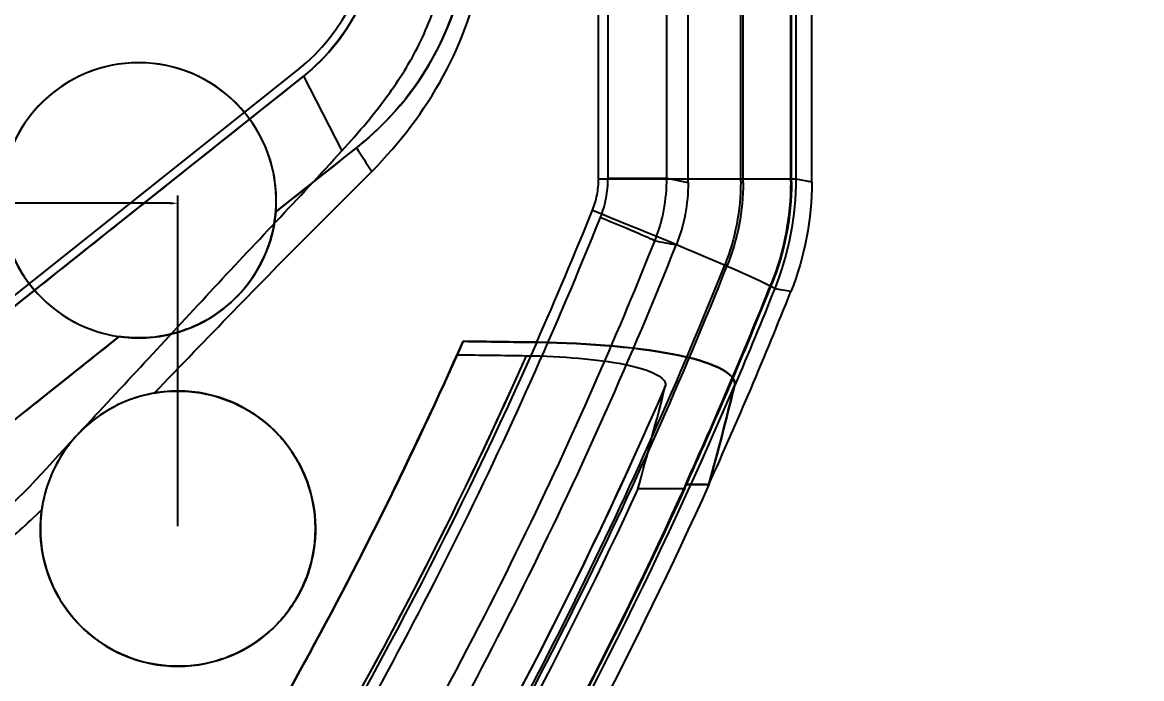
# Model space of a CAD drawing. Header units: inches. Extents: x -850 to 339, y -315 to 884.
# Drawn here: x 31.42 to 57.87, y 114.44 to 129.93 of the extents above; entities that cross this region are included whole.
import ezdxf
from ezdxf.lldxf.tags import DXFTag

# ---------------------------------------------------------------- set-up
doc = ezdxf.new("R2010")
doc.units = ezdxf.units.IN
doc.header["$MEASUREMENT"] = 0
doc.layers.add('SX$17', color=7, linetype='Continuous', true_color=0xffffff)
for name, color, linetype in [('VE001I441$0000000000011', 255, 'Continuous'), ('VE001I443$0000000000011', 255, 'Continuous'), ('VE001I444$0000000000011', 255, 'Continuous'), ('VE001I455$1000000100011', 255, 'Continuous'), ('VE001I456$1000000100011', 255, 'Continuous'), ('VE200I1001$1000000100011', 255, 'Continuous'), ('VE200I1002$1100101110011', 255, 'Continuous'), ('VE200I1004$1000000100011', 255, 'Continuous'), ('VE200I1012$0000000000011', 255, 'Continuous'), ('VE200I1013$0000000000011', 255, 'Continuous'), ('VE200I1034$0000000000011', 255, 'Continuous'), ('VE200I1064$0000000000011', 255, 'Continuous'), ('VE200I1065$0000000000011', 255, 'Continuous'), ('VE200I1068$0000000000011', 255, 'Continuous'), ('VE200I1069$0000000000011', 255, 'Continuous'), ('VE200I1094$1110101111111', 255, 'Continuous'), ('VE200I1095$1110101111111', 255, 'Continuous'), ('VE200I1109$0000000000011', 255, 'Continuous'), ('VE200I1110$0000000000011', 255, 'Continuous'), ('VE200I1112$0110101011111', 255, 'Continuous'), ('VE200I1113$0100101010011', 255, 'Continuous'), ('VE200I1115$0000000000011', 255, 'Continuous'), ('VE200I1179$0000000000011', 255, 'Continuous'), ('VE200I1180$0000000000011', 255, 'Continuous'), ('VE200I1181$0000000000011', 255, 'Continuous'), ('VE200I1182$0000000000111', 255, 'Continuous'), ('VE200I1186$0000000000011', 255, 'Continuous'), ('VE200I1187$0000000000111', 255, 'Continuous'), ('VE200I1298$1000000100011', 255, 'Continuous'), ('VE200I1299$1000000100011', 255, 'Continuous'), ('VE200I1313$0000000000011', 255, 'Continuous'), ('VE200I1314$0000000000011', 255, 'Continuous'), ('VE200I1315$1000000100011', 255, 'Continuous'), ('VE200I1316$0110101011111', 255, 'Continuous'), ('VE200I1317$0000000000011', 255, 'Continuous'), ('VE200I1318$1110101111111', 255, 'Continuous'), ('VE200I357$1100101100011', 255, 'Continuous'), ('VE200I358$1100111110011', 255, 'Continuous'), ('VE200I360$1110101111111', 255, 'Continuous'), ('VE200I366$0110101011111', 255, 'Continuous'), ('VE200I372$1110111111111', 255, 'Continuous'), ('VE200I373$1110101111111', 255, 'Continuous'), ('VE200I374$1110101111111', 255, 'Continuous'), ('VE200I376$0000000000011', 255, 'Continuous'), ('VE200I387$0000000000011', 255, 'Continuous'), ('VE200I395$1110101111111', 255, 'Continuous'), ('VE200I396$0000000000011', 255, 'Continuous'), ('VE200I397$0110101011111', 255, 'Continuous'), ('VE200I398$0000000000011', 255, 'Continuous'), ('VE200I399$0000000000011', 255, 'Continuous'), ('VE200I401$0000000000011', 255, 'Continuous'), ('VE200I404$0000000000011', 255, 'Continuous'), ('VE200I405$0000000000011', 255, 'Continuous'), ('VE200I407$0000000000011', 255, 'Continuous'), ('VE200I408$0000000000011', 255, 'Continuous'), ('VE200I410$0000000000011', 255, 'Continuous'), ('VE200I477$0000000000011', 255, 'Continuous'), ('VE200I478$0000000000011', 255, 'Continuous'), ('VE200I479$0000000000011', 255, 'Continuous'), ('VE200I488$0000000000011', 255, 'Continuous'), ('VE200I489$0000000000011', 255, 'Continuous'), ('VE200I490$0000000000011', 255, 'Continuous'), ('VE200I525$1000000100011', 255, 'Continuous'), ('VE200I526$0000000000011', 255, 'Continuous'), ('VE200I538$0000000000011', 255, 'Continuous'), ('VE200I599$1100101110011', 255, 'Continuous'), ('VE200I617$1010001111111', 255, 'Continuous'), ('VE200I618$1110101111111', 255, 'Continuous'), ('VE200I619$1110101111111', 255, 'Continuous'), ('VE200I620$1110101111111', 255, 'Continuous'), ('VE200I621$1100101110011', 255, 'Continuous'), ('VE200I654$0000000000011', 255, 'Continuous'), ('VE200I655$0000000000011', 255, 'Continuous'), ('VE200I658$1110101111111', 255, 'Continuous'), ('VE200I659$1110101111111', 255, 'Continuous'), ('VE200I660$1110101111111', 255, 'Continuous'), ('VE200I661$1110101111111', 255, 'Continuous'), ('VE200I667$1100101110011', 255, 'Continuous'), ('VE200I674$0000000000011', 255, 'Continuous'), ('VE200I675$0000000000011', 255, 'Continuous'), ('VE200I679$0110101011111', 255, 'Continuous'), ('VE200I680$1000000100011', 255, 'Continuous'), ('VE200I681$1000000100011', 255, 'Continuous'), ('VE200I682$0110101011111', 255, 'Continuous'), ('VE200I683$0110101011111', 255, 'Continuous'), ('VE200I733$1100101110011', 255, 'Continuous'), ('VE200I734$1000000100011', 255, 'Continuous'), ('VE200I736$1100101110011', 255, 'Continuous'), ('VE200I737$0000000000011', 255, 'Continuous'), ('VE200I738$0000000000011', 255, 'Continuous'), ('VE200I754$0000000000011', 255, 'Continuous'), ('VE200I755$0000000000011', 255, 'Continuous'), ('VE200I756$0000000000011', 255, 'Continuous'), ('VE200I810$0000000000011', 255, 'Continuous'), ('VE200I845$0110101011111', 255, 'Continuous'), ('VE200I846$0110101011111', 255, 'Continuous'), ('VE200I851$0110101011111', 255, 'Continuous'), ('VE200I852$0100101010011', 255, 'Continuous'), ('VE200I854$0000000000011', 255, 'Continuous'), ('VE200I880$0000000000011', 255, 'Continuous'), ('VE200I881$0000000000011', 255, 'Continuous'), ('VE200I885$0110101011111', 255, 'Continuous'), ('VE200I888$0000000000011', 255, 'Continuous'), ('VE200I899$0000000000011', 255, 'Continuous'), ('VE200I900$0000000000011', 255, 'Continuous'), ('VE200I901$0000000000011', 255, 'Continuous'), ('VE200I902$0000000000011', 255, 'Continuous'), ('VE200I960$1110101111111', 255, 'Continuous'), ('VE200I961$1110101111111', 255, 'Continuous'), ('VE200I962$1100101110011', 255, 'Continuous'), ('VE200I964$1100101110011', 255, 'Continuous')]:
    doc.layers.add(name, color=color, linetype=linetype)
tags = doc.linetypes.add('HIDDEN', pattern=[0.5, 0.25, -0.25]).pattern_tags.tags
tags[6:7] = [DXFTag(74, 4), DXFTag(75, 0), DXFTag(340, '0'), DXFTag(46, 0.0), DXFTag(50, 0.0), DXFTag(44, 0.0), DXFTag(45, 0.0)]
tags[4:5] = [DXFTag(74, 4), DXFTag(75, 0), DXFTag(340, '0'), DXFTag(46, 0.0), DXFTag(50, 0.0), DXFTag(44, 0.0), DXFTag(45, 0.0)]
doc.dimstyles.get("Standard").update_dxf_attribs({"dimtxt": 5, "dimasz": 0.18, "dimexe": 0.18, "dimexo": 0.0625, "dimgap": 0.09, "dimtad": 0, "dimtih": 1, "dimtoh": 1, "dimzin": 0, "dimdsep": 46, "dimtxsty": 'Standard', "dimcen": 0.09, "dimclrt": 3, "dimadec": 0, "dimazin": 0, "dimtfac": 1, "dimtofl": 0, "dimtmove": 0, "dimatfit": 3, "dimfxl": 0, "dimtolj": 1, "dimtzin": 0, "dimarcsym": 0})

# ---------------------------------------------------------------- blocks, each defined once
blk = doc.blocks.new('*D5')
at = {"color": 0, "lineweight": -2}
for p, q in [((0.062, 203.725), (74.09, 203.725)), ((73.91, 203.545), (73.91, 104.597)), ((73.91, 0.47), (73.91, 99.417)), ((0.062, 0.29), (74.09, 0.29))]:
    blk.add_line(p, q, dxfattribs=at)
at = {"color": 0}
for points in [[(73.88, 203.545), (73.94, 203.545), (73.91, 203.725)], [(73.88, 0.47), (73.94, 0.47), (73.91, 0.29)]]:
    blk.add_solid(points, dxfattribs=at)
at = {"layer": 'Defpoints', "color": 0}
for p in [(0, 203.725, 8.3), (0, 0.29, 8.3), (73.91, 0.29)]:
    blk.add_point(p, dxfattribs=at)
at = {"color": 3, "insert": (73.91, 102.007), "char_height": 5, "attachment_point": 5}
blk.add_mtext('\\A1;203.43', dxfattribs=at)
blk = doc.blocks.new('*D19')
at = {"color": 0, "lineweight": -2}
for p, q in [((-35.1, 118.039), (-35.1, 125.842)), ((-34.92, 125.662), (-9.257, 125.662)), ((34.92, 125.662), (9.257, 125.662)), ((35.1, 118.039), (35.1, 125.842))]:
    blk.add_line(p, q, dxfattribs=at)
at = {"color": 0}
for points in [[(-34.92, 125.692), (-34.92, 125.632), (-35.1, 125.662)], [(34.92, 125.692), (34.92, 125.632), (35.1, 125.662)]]:
    blk.add_solid(points, dxfattribs=at)
at = {"layer": 'Defpoints', "color": 0}
for p in [(35.1, 125.662), (-35.1, 117.977, 1.3), (35.1, 117.977, 1.3)]:
    blk.add_point(p, dxfattribs=at)
at = {"color": 3, "insert": (0, 125.662), "char_height": 5, "attachment_point": 5}
blk.add_mtext('\\A1;70.20', dxfattribs=at)

msp = doc.modelspace()

# ---------------------------------------------------------------- linework, layer by layer
at = {"layer": 'SX$17', "color": 9, "linetype": 'HIDDEN'}
msp.add_line((31.85, 117.977, 14.941), (31.85, 117.977, 1.3), dxfattribs=at)
at = {"layer": 'VE001I441$0000000000011', "color": 21}
msp.add_line((28.655, 121.432, 13.1), (37.926, 128.806, 13.1), dxfattribs=at)
at = {"layer": 'VE001I443$0000000000011', "color": 21}
msp.add_arc((35, 132.484, 13.1), 4.7, 308.5, 360, dxfattribs=at)
at = {"layer": 'VE001I444$0000000000011', "color": 21}
msp.add_line((37.926, 128.806, 14.8), (37.926, 128.806, 13.1), dxfattribs=at)
at = {"layer": 'VE001I455$1000000100011', "color": 21}
msp.add_line((28.655, 121.432, 14.8), (37.926, 128.806, 14.8), dxfattribs=at)
at = {"layer": 'VE001I456$1000000100011', "color": 21}
msp.add_arc((35, 132.484, 14.8), 4.7, 308.5, 360, dxfattribs=at)
at = {"layer": 'VE200I1001$1000000100011', "color": 9}
msp.add_line((38.066, 128.661, 14.494), (38.977, 126.902, 16.569), dxfattribs=at)
at = {"layer": 'VE200I1002$1100101110011', "color": 9}
msp.add_open_spline([(38.977, 126.902, 16.569), (39.375, 127.339, 16.546), (39.76, 127.791, 16.523), (40.104, 128.272, 16.502), (40.381, 128.659, 16.486), (40.632, 129.067, 16.471), (40.838, 129.496, 16.458), (41.052, 129.939, 16.445), (41.218, 130.408, 16.435), (41.34, 130.886, 16.427)], degree=3, knots=[0, 0, 0, 0, 0.378906, 0.378906, 0.378906, 0.683853, 0.683853, 0.683853, 1, 1, 1, 1], dxfattribs=at)
at = {"layer": 'VE200I1004$1000000100011', "color": 9}
msp.add_open_spline([(39.9, 132.484, 14.462), (39.9, 131.006, 14.47), (39.213, 129.578, 14.476), (38.058, 128.656, 14.493)], degree=3, dxfattribs=at)
at = {"layer": 'VE200I1012$0000000000011', "color": 9}
msp.add_line((28.78, 121.275, 13.1), (38.05, 128.65, 13.1), dxfattribs=at)
at = {"layer": 'VE200I1013$0000000000011', "color": 9}
msp.add_arc((35, 132.484, 13.1), 4.9, 308.5, 360, dxfattribs=at)
at = {"layer": 'VE200I1034$0000000000011', "color": 9}
msp.add_line((38.05, 128.65, 13.1), (38.05, 128.65, 14.493), dxfattribs=at)
at = {"layer": 'VE200I1064$0000000000011', "color": 9}
msp.add_open_spline([(41.972, 131.854, 13.917), (41.8, 129.952, 13.908), (40.832, 128.169, 13.904), (39.334, 126.987, 13.811)], degree=3, dxfattribs=at)
at = {"layer": 'VE200I1065$0000000000011', "color": 9}
msp.add_arc((35, 132.484, 11.1), 7, 308.5, 360, dxfattribs=at)
at = {"layer": 'VE200I1068$0000000000011', "color": 9}
msp.add_open_spline([(33.71, 122.514, 13.61), (32.502, 121.553, 13.576), (31.295, 120.593, 13.524), (30.087, 119.632, 13.539)], degree=3, dxfattribs=at)
at = {"layer": 'VE200I1069$0000000000011', "color": 9}
msp.add_line((30.087, 119.632, 11.1), (33.71, 122.514, 11.1), dxfattribs=at)
at = {"layer": 'VE200I1094$1110101111111', "color": 9, "extrusion": (0.371739, 0.928004, -0.024887)}
msp.add_arc((5.3, 14.518, 132.751), 5, 93.5551, 177.9994, dxfattribs=at)
at = {"layer": 'VE200I1095$1110101111111', "color": 9, "extrusion": (0, 1, 0)}
msp.add_arc((-44.706, 11.2, 126.241), 5, 93.8424, 178, dxfattribs=at)
at = {"layer": 'VE200I1109$0000000000011', "color": 9, "extrusion": (0, 1, 0)}
msp.add_arc((-45.155, 12.674, 126.251), 1.5, 93.8723, 178, dxfattribs=at)
at = {"layer": 'VE200I1110$0000000000011', "color": 9, "extrusion": (-0.371832, -0.927961, 0.025068)}
msp.add_arc((-4.865, 16.017, -132.701), 1.5, 2.0006, 86.4201, dxfattribs=at)
at = {"layer": 'VE200I1112$0110101011111', "color": 9}
msp.add_line((49.582, 126.168, 0.5), (49.6, 126.165), dxfattribs=at)
at = {"layer": 'VE200I1113$0100101010011', "color": 9}
msp.add_line((49.6, 126.165), (49.6, 186.676), dxfattribs=at)
at = {"layer": 'VE200I1115$0000000000011', "color": 9, "extrusion": (0, 0, -1)}
msp.add_ellipse((43.078, 126.17, 0.5), major_axis=(6.387, -1.226), ratio=0.999368, start_param=6.093597, end_param=6.472785, dxfattribs=at)
at = {"layer": 'VE200I1179$0000000000011', "color": 9}
msp.add_line((37.41, 125.457, 11.1), (37.41, 125.457, 13.734), dxfattribs=at)
at = {"layer": 'VE200I1180$0000000000011', "color": 9}
msp.add_open_spline([(37.41, 125.457, 13.733), (37.385, 125.16, 13.932), (37.317, 124.847, 14.11), (37.195, 124.539, 14.246), (37.097, 124.289, 14.357), (36.96, 124.037, 14.441), (36.79, 123.806, 14.49), (36.62, 123.574, 14.539), (36.411, 123.357, 14.553), (36.182, 123.177, 14.533), (35.967, 123.008, 14.514), (35.729, 122.866, 14.466), (35.486, 122.758, 14.396), (35.223, 122.642, 14.321), (34.949, 122.563, 14.219), (34.679, 122.521, 14.102), (34.35, 122.469, 13.959), (34.021, 122.469, 13.791), (33.71, 122.514, 13.61)], degree=3, knots=[0, 0, 0, 0, 0.191116, 0.191116, 0.191116, 0.346412, 0.346412, 0.346412, 0.502432, 0.502432, 0.502432, 0.648655, 0.648655, 0.648655, 0.806774, 0.806774, 0.806774, 1, 1, 1, 1], dxfattribs=at)
at = {"layer": 'VE200I1181$0000000000011', "color": 9}
msp.add_line((33.71, 122.514, 13.61), (33.71, 122.514, 11.1), dxfattribs=at)
at = {"layer": 'VE200I1182$0000000000111', "color": 9, "extrusion": (0, 0, -1)}
msp.add_circle((-34.172, 125.731, -2.7), 3.25, dxfattribs=at)
at = {"layer": 'VE200I1186$0000000000011', "color": 9}
msp.add_open_spline([(34.538, 121.178, 14.809), (34.897, 121.241, 14.791), (35.272, 121.242, 14.771), (35.631, 121.183, 14.752), (35.99, 121.123, 14.733), (36.344, 121.001, 14.714), (36.664, 120.826, 14.696), (36.983, 120.65, 14.679), (37.277, 120.417, 14.662), (37.52, 120.146, 14.649), (37.763, 119.875, 14.635), (37.962, 119.558, 14.624), (38.102, 119.222, 14.616), (38.241, 118.886, 14.608), (38.325, 118.521, 14.603), (38.345, 118.158, 14.602), (38.365, 117.796, 14.601), (38.323, 117.424, 14.603), (38.223, 117.075, 14.609), (38.122, 116.726, 14.615), (37.96, 116.39, 14.624), (37.749, 116.094, 14.636), (37.539, 115.798, 14.648), (37.275, 115.534, 14.663), (36.978, 115.324, 14.679), (36.681, 115.114, 14.695), (36.344, 114.952, 14.714), (35.995, 114.852, 14.733), (35.645, 114.752, 14.751), (35.273, 114.711, 14.771), (34.909, 114.732, 14.79), (34.546, 114.754, 14.809), (34.181, 114.838, 14.828), (33.845, 114.979, 14.845), (33.509, 115.12, 14.862), (33.192, 115.32, 14.878), (32.922, 115.565, 14.891), (32.652, 115.808, 14.904), (32.42, 116.103, 14.915), (32.246, 116.422, 14.924), (32.072, 116.742, 14.932), (31.951, 117.096, 14.938), (31.892, 117.455, 14.941), (31.84, 117.775, 14.943), (31.836, 118.107, 14.943), (31.882, 118.428, 14.941)], degree=3, knots=[0, 0, 0, 0, 0.067273, 0.067273, 0.067273, 0.134546, 0.134546, 0.134546, 0.201809, 0.201809, 0.201809, 0.268998, 0.268998, 0.268998, 0.336083, 0.336083, 0.336083, 0.403085, 0.403085, 0.403085, 0.470071, 0.470071, 0.470071, 0.537114, 0.537114, 0.537114, 0.60426, 0.60426, 0.60426, 0.671498, 0.671498, 0.671498, 0.738775, 0.738775, 0.738775, 0.806028, 0.806028, 0.806028, 0.873212, 0.873212, 0.873212, 0.940315, 0.940315, 0.940315, 1, 1, 1, 1], dxfattribs=at)
at = {"layer": 'VE200I1187$0000000000111', "color": 9, "extrusion": (0, 0, -1)}
msp.add_circle((-35.1, 117.977, -1.3), 3.25, dxfattribs=at)
at = {"layer": 'VE200I1298$1000000100011', "color": 9, "extrusion": (0, -0.978148, 0.207912)}
msp.add_ellipse((-51.985, 147.118, 132.672), major_axis=(0, -103.23, -485.66), ratio=0.205087, start_param=1.294101, end_param=1.318439, dxfattribs=at)
at = {"layer": 'VE200I1299$1000000100011', "color": 9}
msp.add_open_spline([(46.617, 121.342, 11.408), (45.14, 117.941, 11.502), (43.009, 113.469, 11.634), (39.795, 108.201, 11.806)], degree=3, dxfattribs=at)
at = {"layer": 'VE200I1313$0000000000011', "color": 9, "extrusion": (0, 0.978148, -0.207912)}
msp.add_ellipse((-51.985, 164.077, 212.461), major_axis=(0, 102.664, 482.997), ratio=0.207912, start_param=1.988795, end_param=1.992183, dxfattribs=at)
at = {"layer": 'VE200I1314$0000000000011', "color": 9, "extrusion": (0, 0.978148, -0.207912)}
msp.add_ellipse((0, -20.186, -654.429), major_axis=(0, -142.547, -670.629), ratio=0.978148, start_param=3.203811, end_param=3.206264, dxfattribs=at)
at = {"layer": 'VE200I1315$1000000100011', "color": 9}
msp.add_open_spline([(43.34, 122.063, 14.798), (43.76, 122.057, 14.771), (44.182, 122.037, 14.678), (44.57, 122.004, 14.519), (44.96, 121.97, 14.36), (45.328, 121.921, 14.129), (45.633, 121.86, 13.843), (45.914, 121.804, 13.58), (46.15, 121.737, 13.263), (46.316, 121.663, 12.919), (46.47, 121.596, 12.601), (46.569, 121.522, 12.251), (46.605, 121.447, 11.901), (46.622, 121.412, 11.738), (46.626, 121.377, 11.573), (46.617, 121.342, 11.408)], degree=3, knots=[0, 0, 0, 0, 0.23934, 0.23934, 0.23934, 0.480027, 0.480027, 0.480027, 0.701279, 0.701279, 0.701279, 0.905705, 0.905705, 0.905705, 1, 1, 1, 1], dxfattribs=at)
at = {"layer": 'VE200I1316$0110101011111', "color": 9, "extrusion": (0, -0.978148, 0.207912)}
msp.add_ellipse((-51.985, 146.949, 131.877), major_axis=(0, -104.259, -490.498), ratio=0.205087, start_param=1.298584, end_param=1.299642, dxfattribs=at)
at = {"layer": 'VE200I1317$0000000000011', "color": 9}
msp.add_line((47.099, 119.024, 0.5), (47.649, 119.024, 0.5), dxfattribs=at)
at = {"layer": 'VE200I1318$1110101111111', "color": 9, "extrusion": (0, -0.978148, 0.207912)}
msp.add_ellipse((-51.985, 146.864, 131.48), major_axis=(0, -104.773, -492.917), ratio=0.205087, start_param=1.301842, end_param=1.324803, dxfattribs=at)
at = {"layer": 'VE200I357$1100101100011', "color": 30, "extrusion": (0, -0.978148, 0.207912)}
msp.add_ellipse((0, -20.186, -654.429), major_axis=(0, -142.865, -672.129), ratio=0.978148, start_param=3.076712, end_param=3.079302, dxfattribs=at)
at = {"layer": 'VE200I358$1100111110011', "color": 30}
msp.add_open_spline([(41.84, 122.403, 16.396), (39.462, 117.049, 16.545), (36.647, 111.936, 16.708), (33.394, 107.065, 16.87)], degree=3, dxfattribs=at)
at = {"layer": 'VE200I360$1110101111111', "color": 30, "extrusion": (0, 0, -1)}
msp.add_arc((51.985, 164.077, -0.5), 109.347, 204.33213, 210.97741, dxfattribs=at)
at = {"layer": 'VE200I366$0110101011111', "color": 30, "extrusion": (0, 0, -1)}
msp.add_arc((51.985, 164.077), 108.864, 204.50855, 210.97508, dxfattribs=at)
at = {"layer": 'VE200I372$1110111111111', "color": 30}
msp.add_open_spline([(48.253, 121.35, 11.445), (48.318, 121.614, 12.688), (47.837, 121.879, 13.931), (46.084, 122.253, 15.691), (44.846, 122.362, 16.203), (43.578, 122.379, 16.286)], degree=3, knots=[0, 0, 0, 0, 0.5, 0.5, 1, 1, 1, 1], dxfattribs=at)
at = {"layer": 'VE200I373$1110101111111', "color": 30}
msp.add_open_spline([(43.578, 122.379, 16.286), (41.768, 118.287, 16.403), (39.698, 114.322, 16.531), (37.369, 110.487, 16.66)], degree=3, dxfattribs=at)
at = {"layer": 'VE200I374$1110101111111', "color": 30}
msp.add_open_spline([(41.372, 107.911, 11.843), (43.979, 112.234, 11.704), (46.272, 116.715, 11.569), (48.253, 121.35, 11.445)], degree=3, dxfattribs=at)
at = {"layer": 'VE200I376$0000000000011', "color": 30, "extrusion": (0, 0, -1)}
msp.add_arc((51.985, 164.077, -0.5), 108.846, 204.45127, 210.9775, dxfattribs=at)
at = {"layer": 'VE200I387$0000000000011', "color": 30, "extrusion": (0, 0, -1)}
msp.add_arc((51.985, 164.077), 107.863, 204.75111, 211.33366, dxfattribs=at)
at = {"layer": 'VE200I395$1110101111111', "color": 30, "extrusion": (0, 0.978148, -0.207912)}
msp.add_ellipse((-51.985, 146.864, 131.48), major_axis=(0, -104.773, -492.917), ratio=0.205087, start_param=4.958382, end_param=4.981343, dxfattribs=at)
at = {"layer": 'VE200I396$0000000000011', "color": 30}
msp.add_line((47.649, 119.024, 0.5), (47.099, 119.024, 0.5), dxfattribs=at)
at = {"layer": 'VE200I397$0110101011111', "color": 30, "extrusion": (0, 0.978148, -0.207912)}
msp.add_ellipse((-51.985, 146.949, 131.877), major_axis=(0, -104.259, -490.498), ratio=0.205087, start_param=4.983544, end_param=4.984602, dxfattribs=at)
at = {"layer": 'VE200I398$0000000000011', "color": 30}
msp.add_line((47.07, 118.918), (45.97, 118.918), dxfattribs=at)
at = {"layer": 'VE200I399$0000000000011', "color": 30, "extrusion": (0, -0.978148, 0.207912)}
msp.add_ellipse((-51.985, 147.118, 132.672), major_axis=(0, -103.23, -485.66), ratio=0.205087, start_param=1.294101, end_param=1.318439, dxfattribs=at)
at = {"layer": 'VE200I401$0000000000011', "color": 30, "extrusion": (0, 0.978148, -0.207912)}
msp.add_ellipse((0, -20.186, -654.429), major_axis=(0, -142.547, -670.629), ratio=0.978148, start_param=3.203811, end_param=3.206264, dxfattribs=at)
at = {"layer": 'VE200I404$0000000000011', "color": 30, "extrusion": (0, 0.978148, -0.207912)}
msp.add_ellipse((-51.985, 164.077, 212.461), major_axis=(0, 102.664, 482.997), ratio=0.207912, start_param=1.988795, end_param=1.992183, dxfattribs=at)
at = {"layer": 'VE200I405$0000000000011', "color": 30}
msp.add_open_spline([(41.699, 122.085, 14.902), (39.35, 116.846, 15.049), (36.582, 111.839, 15.209), (33.394, 107.065, 15.368)], degree=3, dxfattribs=at)
at = {"layer": 'VE200I407$0000000000011', "color": 30}
msp.add_open_spline([(43.34, 122.063, 14.798), (43.76, 122.057, 14.771), (44.182, 122.037, 14.678), (44.57, 122.004, 14.519), (44.96, 121.97, 14.36), (45.328, 121.921, 14.129), (45.633, 121.86, 13.843), (45.914, 121.804, 13.58), (46.15, 121.737, 13.263), (46.316, 121.663, 12.919), (46.47, 121.596, 12.601), (46.569, 121.522, 12.251), (46.605, 121.447, 11.901), (46.622, 121.412, 11.738), (46.626, 121.377, 11.573), (46.617, 121.342, 11.408)], degree=3, knots=[0, 0, 0, 0, 0.23934, 0.23934, 0.23934, 0.480027, 0.480027, 0.480027, 0.701279, 0.701279, 0.701279, 0.905705, 0.905705, 0.905705, 1, 1, 1, 1], dxfattribs=at)
at = {"layer": 'VE200I408$0000000000011', "color": 30}
msp.add_open_spline([(46.617, 121.342, 11.408), (44.66, 116.836, 11.532), (42.389, 112.453, 11.667), (39.795, 108.201, 11.806)], degree=3, dxfattribs=at)
at = {"layer": 'VE200I410$0000000000011', "color": 30}
msp.add_open_spline([(37, 110.02, 15.179), (39.394, 113.922, 15.046), (41.504, 117.938, 14.917), (43.34, 122.063, 14.798)], degree=3, dxfattribs=at)
at = {"layer": 'VE200I477$0000000000011', "color": 9}
msp.add_open_spline([(30.816, 117.489, 14.991), (31.192, 117.776, 14.974), (31.544, 118.096, 14.957), (31.882, 118.428, 14.941)], degree=3, dxfattribs=at)
at = {"layer": 'VE200I478$0000000000011', "color": 9}
msp.add_open_spline([(34.538, 121.178, 14.809), (35.783, 122.466, 14.745), (37.025, 123.758, 14.678), (38.293, 125.024, 14.605), (38.757, 125.486, 14.578), (39.222, 125.948, 14.551), (39.681, 126.415, 14.524)], degree=3, knots=[0, 0, 0, 0, 0.732184, 0.732184, 0.732184, 1, 1, 1, 1], dxfattribs=at)
at = {"layer": 'VE200I479$0000000000011', "color": 9}
msp.add_open_spline([(39.681, 126.415, 14.524), (41.007, 127.76, 14.445), (41.996, 129.44, 14.383), (42.281, 131.311, 14.365)], degree=3, dxfattribs=at)
at = {"layer": 'VE200I488$0000000000011', "color": 9}
msp.add_line((45.256, 135.898, 14.17), (45.256, 126.251, 14.17), dxfattribs=at)
at = {"layer": 'VE200I489$0000000000011', "color": 9}
msp.add_open_spline([(45.256, 126.251, 14.17), (45.256, 126.172, 14.17), (45.248, 126.014, 14.171), (45.215, 125.778, 14.173), (45.158, 125.547, 14.177), (45.106, 125.398, 14.18), (45.077, 125.324, 14.182)], degree=3, dxfattribs=at)
at = {"layer": 'VE200I490$0000000000011', "color": 9}
msp.add_open_spline([(45.077, 125.324, 14.182), (42.977, 120.097, 14.324), (40.47, 115.07, 14.483), (37.552, 110.245, 14.647)], degree=3, dxfattribs=at)
at = {"layer": 'VE200I525$1000000100011', "color": 9}
msp.add_open_spline([(37, 110.02, 15.179), (39.379, 113.897, 15.047), (41.492, 117.912, 14.918), (43.34, 122.063, 14.798)], degree=3, dxfattribs=at)
at = {"layer": 'VE200I526$0000000000011', "color": 9}
msp.add_open_spline([(41.699, 122.085, 14.902), (39.35, 116.846, 15.049), (36.582, 111.839, 15.209), (33.394, 107.065, 15.368)], degree=3, dxfattribs=at)
at = {"layer": 'VE200I538$0000000000011', "color": 9}
msp.add_line((46.654, 126.251, 12.726), (46.654, 135.923, 12.726), dxfattribs=at)
at = {"layer": 'VE200I599$1100101110011', "color": 9}
msp.add_line((45.041, 126.241, 16.189), (45.041, 186.329, 16.189), dxfattribs=at)
at = {"layer": 'VE200I617$1010001111111', "color": 9}
msp.add_open_spline([(33.394, 107.065, 16.87), (36.647, 111.936, 16.708), (39.462, 117.049, 16.545), (41.84, 122.403, 16.396)], degree=3, dxfattribs=at)
at = {"layer": 'VE200I618$1110101111111', "color": 9, "extrusion": (0, 0.978148, -0.207912)}
msp.add_ellipse((0, -20.186, -654.429), major_axis=(0, -142.865, -672.129), ratio=0.978148, start_param=3.203883, end_param=3.206473, dxfattribs=at)
at = {"layer": 'VE200I619$1110101111111', "color": 9}
msp.add_open_spline([(43.578, 122.379, 16.286), (44.034, 123.412, 16.256), (44.474, 124.453, 16.227), (44.897, 125.5, 16.199)], degree=3, dxfattribs=at)
at = {"layer": 'VE200I620$1110101111111', "color": 9}
msp.add_open_spline([(44.897, 125.5, 16.199), (44.92, 125.559, 16.197), (44.962, 125.678, 16.194), (45.007, 125.863, 16.191), (45.034, 126.051, 16.19), (45.041, 126.178, 16.189), (45.041, 126.241, 16.189)], degree=3, dxfattribs=at)
at = {"layer": 'VE200I621$1100101110011', "color": 9}
msp.add_open_spline([(32.758, 120.23, 16.901), (32.733, 120.203, 16.902), (32.708, 120.176, 16.904), (32.683, 120.15, 16.905)], degree=3, dxfattribs=at)
at = {"layer": 'VE200I654$0000000000011', "color": 9}
msp.add_arc((-51.985, 164.077, 0.5), 108.846, 335.54873, 338.26072, dxfattribs=at)
at = {"layer": 'VE200I655$0000000000011', "color": 9}
msp.add_line((49.582, 126.168, 0.5), (49.582, 186.66, 0.5), dxfattribs=at)
at = {"layer": 'VE200I658$1110101111111', "color": 9, "extrusion": (0, 0, -1)}
msp.add_ellipse((43.078, 126.17, 0.5), major_axis=(6.879, -1.323), ratio=0.999368, start_param=6.093352, end_param=6.472532, dxfattribs=at)
at = {"layer": 'VE200I659$1110101111111', "color": 9}
msp.add_arc((-51.985, 164.077, 0.5), 109.347, 335.66787, 338.26078, dxfattribs=at)
at = {"layer": 'VE200I660$1110101111111', "color": 9}
msp.add_open_spline([(49.585, 123.577, 0.5), (49.458, 123.6, 4.128), (49.33, 123.623, 7.756), (49.203, 123.646, 11.384)], degree=3, dxfattribs=at)
at = {"layer": 'VE200I661$1110101111111', "color": 9}
msp.add_open_spline([(49.203, 123.646, 11.384), (48.901, 122.892, 11.404), (48.585, 122.126, 11.424), (48.253, 121.35, 11.445)], degree=3, dxfattribs=at)
at = {"layer": 'VE200I667$1100101110011', "color": 9}
msp.add_open_spline([(43.578, 122.379, 16.286), (44.847, 122.362, 16.203), (46.068, 122.256, 15.705), (47.843, 121.878, 13.927), (48.319, 121.615, 12.69), (48.253, 121.35, 11.445)], degree=3, knots=[0, 0, 0, 0, 0.5, 0.5, 1, 1, 1, 1], dxfattribs=at)
at = {"layer": 'VE200I674$0000000000011', "color": 9}
msp.add_arc((-51.985, 164.077), 107.663, 329.02471, 338.26244, dxfattribs=at)
at = {"layer": 'VE200I675$0000000000011', "color": 9}
msp.add_line((48.399, 126.165), (48.399, 186.674), dxfattribs=at)
at = {"layer": 'VE200I679$0110101011111', "color": 9, "extrusion": (0, 0, -1)}
msp.add_ellipse((43.096, 126.167), major_axis=(6.387, -1.226), ratio=0.999368, start_param=6.093597, end_param=6.472752, dxfattribs=at)
at = {"layer": 'VE200I680$1000000100011', "color": 9}
msp.add_line((47.07, 118.918), (45.97, 118.918), dxfattribs=at)
at = {"layer": 'VE200I681$1000000100011', "color": 9, "extrusion": (0, 0, -1)}
msp.add_arc((51.985, 164.077), 107.863, 204.75111, 211.33366, dxfattribs=at)
at = {"layer": 'VE200I682$0110101011111', "color": 9}
msp.add_arc((-51.985, 164.077), 108.864, 335.49145, 338.26259, dxfattribs=at)
at = {"layer": 'VE200I683$0110101011111', "color": 9}
msp.add_open_spline([(49.138, 123.759), (49.132, 123.76, 0.167), (49.126, 123.761, 0.333), (49.12, 123.762, 0.5)], degree=3, dxfattribs=at)
at = {"layer": 'VE200I733$1100101110011', "color": 9}
msp.add_open_spline([(32.758, 120.23, 16.901), (33.793, 121.343, 16.851), (34.831, 122.454, 16.798), (35.863, 123.57, 16.743), (36.896, 124.685, 16.687), (37.953, 125.779, 16.628), (38.977, 126.902, 16.569)], degree=3, knots=[0, 0, 0, 0, 0.499995, 0.499995, 0.499995, 1, 1, 1, 1], dxfattribs=at)
at = {"layer": 'VE200I734$1000000100011', "color": 9}
msp.add_open_spline([(38.058, 128.656, 14.493), (36.513, 127.427, 14.508), (34.968, 126.198, 14.514), (33.423, 124.969, 14.52), (31.878, 123.74, 14.527), (30.333, 122.511, 14.536), (28.789, 121.282, 14.532)], degree=3, knots=[0, 0, 0, 0, 0.499997, 0.499997, 0.499997, 1, 1, 1, 1], dxfattribs=at)
at = {"layer": 'VE200I736$1100101110011', "color": 9}
msp.add_open_spline([(30.426, 117.924, 17.011), (31.283, 118.559, 16.972), (31.963, 119.375, 16.94), (32.683, 120.15, 16.905)], degree=3, dxfattribs=at)
at = {"layer": 'VE200I737$0000000000011', "color": 9}
msp.add_open_spline([(34.538, 121.178, 14.809), (34.252, 121.128, 14.684), (33.958, 121.035, 14.583), (33.68, 120.9, 14.517), (33.401, 120.765, 14.45), (33.131, 120.582, 14.416), (32.898, 120.367, 14.417), (32.681, 120.167, 14.419), (32.489, 119.934, 14.45), (32.336, 119.687, 14.506), (32.18, 119.434, 14.563), (32.06, 119.161, 14.648), (31.98, 118.888, 14.751), (31.936, 118.735, 14.809), (31.903, 118.581, 14.872), (31.882, 118.428, 14.941)], degree=3, knots=[0, 0, 0, 0, 0.226032, 0.226032, 0.226032, 0.453353, 0.453353, 0.453353, 0.664289, 0.664289, 0.664289, 0.880438, 0.880438, 0.880438, 1, 1, 1, 1], dxfattribs=at)
at = {"layer": 'VE200I738$0000000000011', "color": 9}
msp.add_open_spline([(39.317, 126.975, 13.81), (39.438, 126.789, 14.047), (39.559, 126.602, 14.285), (39.681, 126.415, 14.524)], degree=3, dxfattribs=at)
at = {"layer": 'VE200I754$0000000000011', "color": 9}
msp.add_line((37.41, 125.457, 11.1), (39.358, 127.006, 11.1), dxfattribs=at)
at = {"layer": 'VE200I755$0000000000011', "color": 9}
msp.add_line((39.358, 127.006, 11.1), (39.358, 127.006, 13.811), dxfattribs=at)
at = {"layer": 'VE200I756$0000000000011', "color": 9}
msp.add_open_spline([(39.334, 126.987, 13.811), (38.693, 126.477, 13.778), (38.052, 125.967, 13.756), (37.41, 125.457, 13.733)], degree=3, dxfattribs=at)
at = {"layer": 'VE200I810$0000000000011', "color": 9}
msp.add_arc((34.172, 125.731, 11.1), 3.25, 355.1731, 621.8269, dxfattribs=at)
at = {"layer": 'VE200I845$0110101011111', "color": 9}
msp.add_arc((-51.985, 164.077, -1.7), 107.722, 329.03291, 338.26881, dxfattribs=at)
at = {"layer": 'VE200I846$0110101011111', "color": 9}
msp.add_open_spline([(48.082, 124.193, -1.7), (48.062, 124.196, -1.133), (48.042, 124.2, -0.567), (48.022, 124.204)], degree=3, dxfattribs=at)
at = {"layer": 'VE200I851$0110101011111', "color": 9}
msp.add_line((48.399, 126.165), (48.458, 126.154, -1.7), dxfattribs=at)
at = {"layer": 'VE200I852$0100101010011', "color": 9}
msp.add_line((48.458, 126.154, -1.7), (48.458, 186.726, -1.7), dxfattribs=at)
at = {"layer": 'VE200I854$0000000000011', "color": 9, "extrusion": (0, 0, -1)}
msp.add_ellipse((43.096, 126.167), major_axis=(5.208, -1), ratio=0.999368, start_param=6.093625, end_param=6.472783, dxfattribs=at)
at = {"layer": 'VE200I880$0000000000011', "color": 9}
msp.add_arc((-51.985, 164.077, -1.7), 106.422, 329.0327, 338.26864, dxfattribs=at)
at = {"layer": 'VE200I881$0000000000011', "color": 9}
msp.add_line((47.158, 126.154, -1.7), (47.158, 186.725, -1.7), dxfattribs=at)
at = {"layer": 'VE200I885$0110101011111', "color": 9, "extrusion": (0, 0, -1)}
msp.add_ellipse((43.155, 126.155, -1.7), major_axis=(5.208, -1), ratio=0.999368, start_param=6.093625, end_param=6.472671, dxfattribs=at)
at = {"layer": 'VE200I888$0000000000011', "color": 9}
msp.add_open_spline([(38.753, 109.472, 13.202), (42.403, 115.523, 13), (44.755, 120.742, 12.845), (46.368, 124.768, 12.738)], degree=3, dxfattribs=at)
at = {"layer": 'VE200I899$0000000000011', "color": 9}
msp.add_line((46.654, 126.251, 12.726), (47.158, 126.154, -1.7), dxfattribs=at)
at = {"layer": 'VE200I900$0000000000011', "color": 9, "extrusion": (0, 0, -1)}
msp.add_ellipse((43.155, 126.155, -1.7), major_axis=(3.931, -0.755), ratio=0.999368, start_param=6.093513, end_param=6.472543, dxfattribs=at)
at = {"layer": 'VE200I901$0000000000011', "color": 9}
msp.add_open_spline([(46.873, 124.674, -1.7), (46.705, 124.705, 3.113), (46.536, 124.736, 7.925), (46.368, 124.768, 12.738)], degree=3, dxfattribs=at)
at = {"layer": 'VE200I902$0000000000011', "color": 9}
msp.add_open_spline([(46.368, 124.768, 12.738), (46.558, 125.242, 12.731), (46.654, 125.749, 12.727), (46.654, 126.251, 12.726)], degree=3, dxfattribs=at)
at = {"layer": 'VE200I960$1110101111111', "color": 9}
msp.add_open_spline([(49.703, 126.241, 11.375), (49.703, 125.363, 11.379), (49.535, 124.476, 11.382), (49.203, 123.646, 11.384)], degree=3, dxfattribs=at)
at = {"layer": 'VE200I961$1110101111111', "color": 9}
msp.add_line((49.703, 126.241, 11.375), (50.083, 126.168, 0.5), dxfattribs=at)
at = {"layer": 'VE200I962$1100101110011', "color": 9}
msp.add_line((50.083, 126.168, 0.5), (50.083, 186.661, 0.5), dxfattribs=at)
at = {"layer": 'VE200I964$1100101110011', "color": 9}
msp.add_line((49.703, 186.329, 11.375), (49.703, 126.241, 11.375), dxfattribs=at)

# ---------------------------------------------------------------- dimensions: what is measured, and where the dimension line sits
dim = msp.add_linear_dim(base=(73.9105, 0.2898), p1=(0, 203.7246, 8.3), p2=(0, 0.2898, 8.3), angle=90, dimstyle='Standard')
dim.commit()
dim.dimension.update_dxf_attribs({"geometry": '*D5', "text_midpoint": (73.9105, 102.0072)})
dim = msp.add_linear_dim(base=(35.1, 125.662), p1=(-35.1, 117.977, 1.3), p2=(35.1, 117.977, 1.3), dimstyle='Standard')
dim.commit()
dim.dimension.update_dxf_attribs({"geometry": '*D19', "text_midpoint": (0, 125.662)})

doc.saveas('drawing.dxf')
